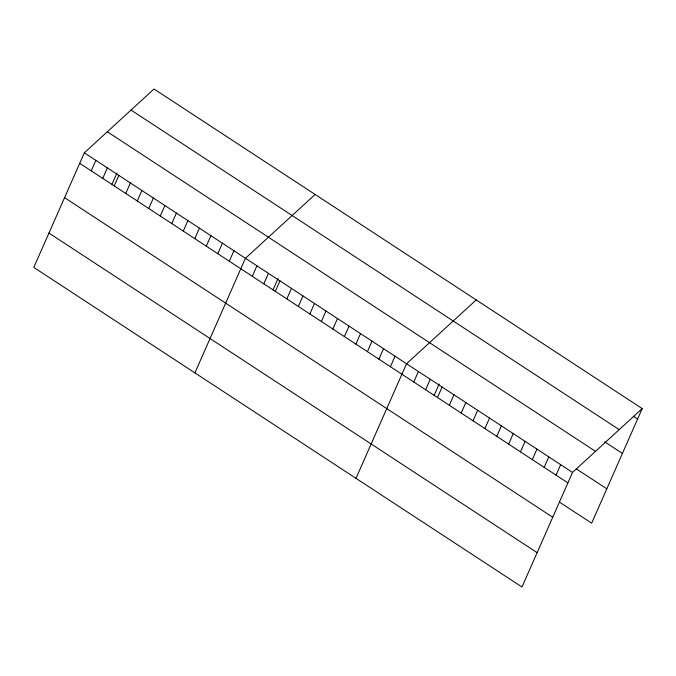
<?xml version="1.0" encoding="UTF-8"?>
<svg xmlns="http://www.w3.org/2000/svg" width="676" height="676" viewBox="0 0 676 676"><rect width="100%" height="100%" fill="white"/><g stroke="black" fill="none" stroke-linecap="round" stroke-linejoin="round"><path stroke-width="1.01" d="M84.339 152.818L33.8 267.409L521.982 587.005L572.521 472.406L642.2 408.591L154.018 88.995L84.339 152.818L572.521 472.406M91.218 170.842L95.848 160.356M102.727 178.371L107.357 167.885M111.895 184.506L116.948 173.056M114.236 185.908L118.866 175.422M125.744 193.437L130.367 182.951M137.253 200.975L141.875 190.488M148.754 208.504L153.384 198.017M160.263 216.041L164.893 205.555M171.772 223.57L176.394 213.084M183.28 231.107L187.903 220.621M194.789 238.636L199.412 228.15M206.29 246.174L210.92 235.687M217.799 253.703L222.429 243.216M229.308 261.24L233.93 250.754M194.899 372.873L245.439 258.283L315.117 194.468M252.317 276.307L256.948 265.82M263.826 283.835L268.457 273.349M272.994 289.97L278.047 278.52M275.335 291.373L279.965 280.886M286.844 298.902L291.466 288.415M298.353 306.439L302.975 295.953M309.853 313.968L314.484 303.482M321.362 321.506L325.993 311.019M332.871 329.035L337.501 318.548M344.38 336.572L349.002 326.085M355.889 344.101L360.511 333.614M367.389 351.638L372.02 341.152M378.898 359.167L383.529 348.681M390.407 366.705L395.029 356.218M355.998 478.338L406.538 363.747L476.217 299.933M413.771 381.999L418.393 371.513M425.626 389.765L430.249 379.27M434.093 395.435L439.147 383.985M437.482 397.522L442.104 387.035M449.337 405.287L453.959 394.792M461.193 413.044L465.823 402.558M473.048 420.81L477.678 410.315M484.903 428.567L489.534 418.081M496.759 436.333L501.389 425.838M508.614 444.09L513.245 433.603M520.469 451.855L525.1 441.36M532.325 459.612L536.955 449.126M544.18 467.378L548.811 456.883M556.035 475.135L560.666 464.649M642.2 408.591L591.661 523.182L559.483 502.116M633.336 416.306L637.569 419.078M131.026 110.061L619.208 429.649M604.64 441.791L622.419 453.435M107.332 131.761L595.514 451.348M576.324 468.874L606.811 488.824M79.717 163.305L567.899 482.901M64.566 197.662L552.74 517.25M48.951 233.059L537.133 552.647"/></g></svg>
